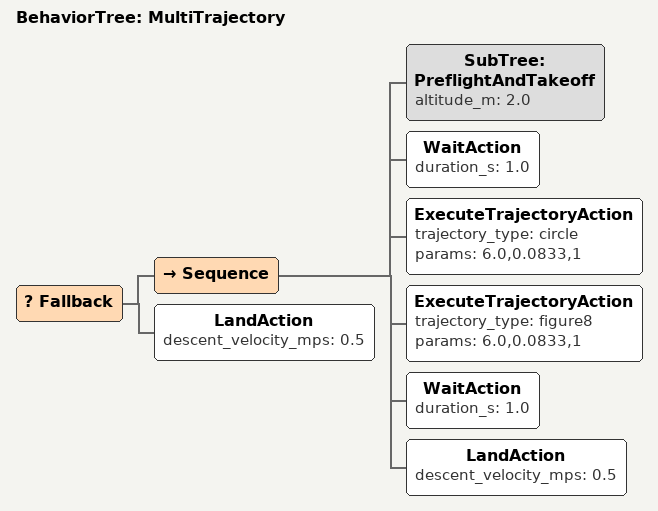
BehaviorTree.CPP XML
<root BTCPP_format="4">

  <include path="subtrees/preflight_and_takeoff.xml"/>

  <BehaviorTree ID="MultiTrajectory">
    <Fallback>
      <Sequence>
        <SubTree ID="PreflightAndTakeoff" altitude_m="2.0"/>
        <WaitAction duration_s="1.0"/>
        <ExecuteTrajectoryAction trajectory_type="circle" params="6.0,0.0833,1"/>
        <ExecuteTrajectoryAction trajectory_type="figure8" params="6.0,0.0833,1"/>
        <WaitAction duration_s="1.0"/>
        <LandAction descent_velocity_mps="0.5"/>
      </Sequence>
      <LandAction descent_velocity_mps="0.5"/>
    </Fallback>
  </BehaviorTree>

</root>
